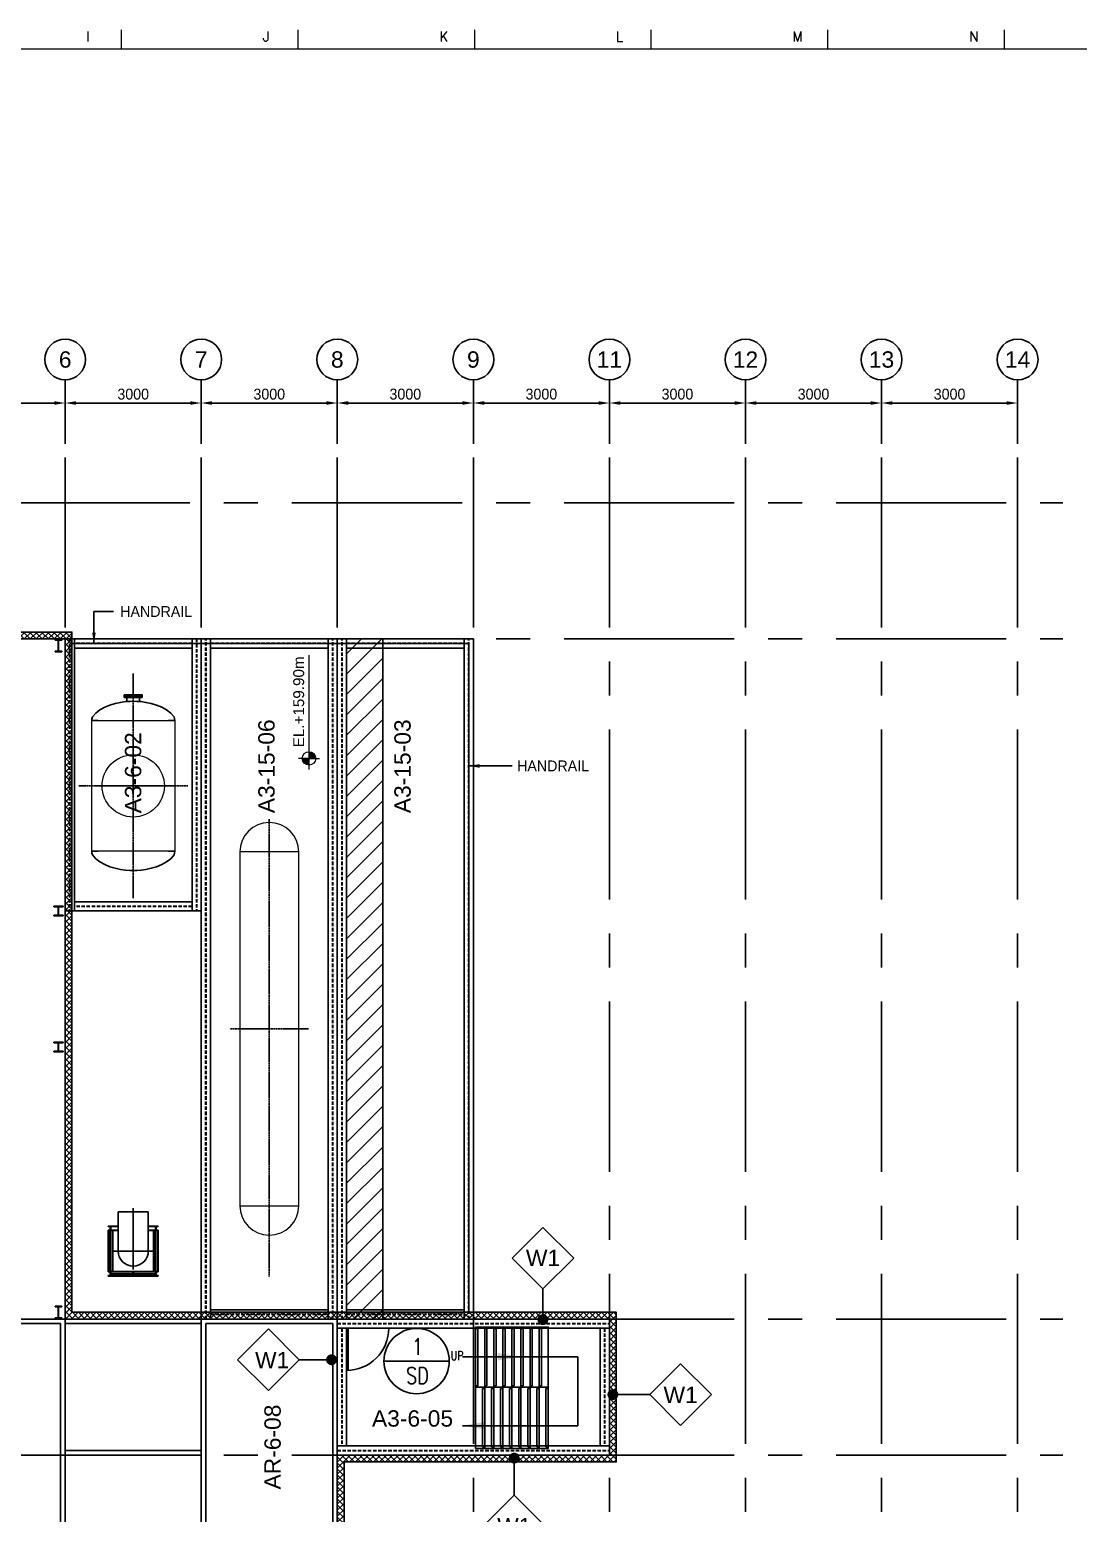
# Model space of a CAD drawing. Header units: millimetres. Extents: x -300 to 383236, y -195106 to -144646.
# Drawn here: x 190508 to 213630, y -177985 to -145269 of the extents above; entities that cross this region are included whole.
import ezdxf
from ezdxf.enums import TextEntityAlignment as Align

# ---------------------------------------------------------------- set-up
doc = ezdxf.new("R2010")
doc.units = ezdxf.units.MM
doc.header["$LTSCALE"] = 60
doc.set_wipeout_variables(frame=1)
for name, pattern in [('CENTER', [2, 1.25, -0.25, 0.25, -0.25]), ('CENTER2', [28.575, 19.05, -3.175, 3.175, -3.175]), ('HIDDEN', [0.375, 0.25, -0.125])]:
    doc.linetypes.add(name, pattern=pattern)
doc.layers.get('Defpoints').update_dxf_attribs({"color": 140})
for name, color, linetype in [('1', 7, 'Continuous'), ('1CEN', 20, 'CENTER'), ('1ST FL_SIDE-WALL', 8, 'Continuous'), ('3', 7, 'Continuous'), ('AA-XXXX-SYMB', 7, 'Continuous'), ('AA-XXXX-TEXT', 3, 'Continuous'), ('C_STEEL', 2, 'Continuous'), ('C_TEXT_01', 2, 'Continuous'), ('C_TEXT_CONTAINER NO', 7, 'Continuous'), ('CENTER', 1, 'CENTER2'), ('CONTAINER', 2, 'Continuous'), ('DIM', 7, 'Continuous'), ('DIM-SCALE', 7, 'Continuous'), ('DOOR', 3, 'Continuous'), ('INI', 11, 'Continuous'), ('STEEL', 3, 'Continuous')]:
    doc.layers.add(name, color=color, linetype=linetype)
for name, color, linetype, lineweight in [('EQUIPMENT', 253, 'Continuous', 0), ('TAN-TIT', 30, 'Continuous', 0), ('TEXT', 3, 'Continuous', 0)]:
    doc.layers.add(name, color=color, linetype=linetype, lineweight=lineweight)
doc.styles.add('ArchiLab', font='')
doc.styles.add('ARCHILAB_ROMANS', font='romans.shx', dxfattribs={"bigfont": 'ghs.shx'})
doc.styles.add('Arial', font='arial.ttf')
doc.styles.add('COM', font='COMPLEX', dxfattribs={"height": 5})
doc.styles.add('GHS', font='romans.shx', dxfattribs={"width": 0.8, "bigfont": 'ghs.shx'})
doc.styles.get("Standard").update_dxf_attribs({"font": 'romans.shx', "width": 0.75, "bigfont": 'whgtxt.shx'})
doc.styles.add('돋움', font='')
doc.styles.get('ArchiLab').set_extended_font_data('Dotum')
doc.styles.get('돋움').set_extended_font_data('Dotum')
doc.linetypes.add('FENCELINE1', pattern='A,1,-0.4,[133,ltypeshp.shx,S=0.4,R=0,X=-0.4,Y=0],-0.4,4', length=5.8)
doc.dimstyles.new('일반도면_0060', dxfattribs={"dimtxt": 240, "dimasz": 240, "dimexe": 60, "dimexo": 300, "dimgap": 75, "dimtad": 1, "dimdec": 0, "dimzin": 0, "dimdsep": 46, "dimtxsty": '돋움', "dimcen": -300, "dimclrd": 7, "dimclre": 7, "dimclrt": 2, "dimadec": 8, "dimazin": 0, "dimtfac": 1, "dimtdec": 0, "dimtix": 1, "dimtmove": 2, "dimatfit": 3, "dimfxl": 1, "dimtolj": 1, "dimtzin": 0, "dimarcsym": 0})

# ---------------------------------------------------------------- blocks, each defined once
blk = doc.blocks.new('A$Ce255f1d5')
h = blk.add_hatch()
h.set_pattern_fill('ANSI31', color=253, scale=100)
h.set_pattern_definition([(45, (-305773.2, -4), (-224.5064, 224.5064), [])])
h.paths.add_polyline_path([(-30141, -29056), (-29341, -29056), (-29341, -14056), (-30141, -14056)])
at = {"color": 253}
for p, q in [((-30141, -29056), (-30141, -14056)), ((-30141, -14056), (-29341, -14056)), ((-29341, -29056), (-29341, -14056)), ((-30141, -29056), (-29341, -29056))]:
    blk.add_line(p, q, dxfattribs=at)
blk = doc.blocks.new('A$C19c986d8')
at = {"color": 253}
for p, q in [((333, 867), (-333, 867)), ((-333, 0), (-333, 867)), ((0, 945), (0, -409)), ((333, 0), (333, 867)), ((-550, 550), (-333, 550)), ((-550, 550), (-550, 540)), ((-550, 540), (-505, 540)), ((-550, 460), (-505, 460)), ((-550, 460), (-550, -460)), ((-550, 450), (-333, 450)), ((-540, -450), (-540, 450)), ((-505, 540), (-505, 460)), ((-500, 550), (-500, -500)), ((-495, 540), (-333, 540)), ((-495, 540), (-495, 460)), ((-495, 460), (-333, 460)), ((-460, -450), (-460, 450)), ((-450, 550), (-450, 540)), ((-450, 460), (-450, -460)), ((333, 550), (550, 550)), ((333, 540), (495, 540)), ((333, 460), (495, 460)), ((333, 450), (550, 450)), ((450, 550), (450, 540)), ((450, 460), (450, -460)), ((460, -450), (460, 450)), ((495, 540), (495, 460)), ((500, 550), (500, -500)), ((505, 540), (550, 540)), ((505, 540), (505, 460)), ((505, 460), (550, 460)), ((540, -450), (540, 450)), ((550, 550), (550, 540)), ((550, 460), (550, -460)), ((-427, 0), (435, 0)), ((257, 0), (-257, 0)), ((0, -257), (0, 257)), ((-550, -450), (550, -450)), ((-550, -460), (-505, -460)), ((-550, -540), (-505, -540)), ((-550, -540), (-550, -550)), ((-550, -550), (550, -550)), ((-505, -460), (-505, -540)), ((-500, -500), (500, -500)), ((-495, -460), (495, -460)), ((-495, -460), (-495, -540)), ((-495, -540), (495, -540)), ((-450, -540), (-450, -550)), ((-50, -450), (-50, -460)), ((-50, -540), (-50, -550)), ((-5, -460), (-5, -540)), ((5, -460), (5, -540)), ((50, -450), (50, -460)), ((50, -540), (50, -550)), ((450, -540), (450, -550)), ((495, -460), (495, -540)), ((505, -460), (550, -460)), ((505, -460), (505, -540)), ((505, -540), (550, -540)), ((550, -540), (550, -550))]:
    blk.add_line(p, q, dxfattribs=at)
blk.add_arc((0, 0), 333, 180, 0, dxfattribs=at)
blk = doc.blocks.new('*D30')
at = {"layer": 'Defpoints', "color": 0, "transparency": 16777216}
for p in [(191291, -153502), (185291, -154702), (191291, -154702)]:
    blk.add_point(p, dxfattribs=at)
at = {"layer": 'DIM-SCALE', "color": 7, "lineweight": -2, "transparency": 16777216}
for p, q in [((185291, -154402), (185291, -153442)), ((185531, -153502), (191051, -153502)), ((191291, -154402), (191291, -153442))]:
    blk.add_line(p, q, dxfattribs=at)
at = {"layer": 'DIM-SCALE', "color": 7, "transparency": 16777216}
for points in [[(185531, -153462), (185531, -153542), (185291, -153502)], [(191051, -153462), (191051, -153542), (191291, -153502)]]:
    blk.add_solid(points, dxfattribs=at)
at = {"layer": 'DIM-SCALE', "color": 2, "transparency": 16777216, "insert": (188291, -153307), "char_height": 240, "attachment_point": 5, "style": '돋움'}
blk.add_mtext('\\A1;6000', dxfattribs=at)
blk = doc.blocks.new('*D31')
at = {"layer": 'Defpoints', "color": 0, "transparency": 16777216}
for p in [(194291, -153502), (191291, -154702), (194291, -154702)]:
    blk.add_point(p, dxfattribs=at)
at = {"layer": 'DIM-SCALE', "color": 7, "lineweight": -2, "transparency": 16777216}
for p, q in [((191291, -154402), (191291, -153442)), ((191531, -153502), (194051, -153502)), ((194291, -154402), (194291, -153442))]:
    blk.add_line(p, q, dxfattribs=at)
at = {"layer": 'DIM-SCALE', "color": 7, "transparency": 16777216}
for points in [[(191531, -153462), (191531, -153542), (191291, -153502)], [(194051, -153462), (194051, -153542), (194291, -153502)]]:
    blk.add_solid(points, dxfattribs=at)
at = {"layer": 'DIM-SCALE', "color": 2, "transparency": 16777216, "insert": (192791, -153307), "char_height": 240, "attachment_point": 5, "style": '돋움'}
blk.add_mtext('\\A1;3000', dxfattribs=at)
blk = doc.blocks.new('*D32')
at = {"layer": 'Defpoints', "color": 0, "transparency": 16777216}
for p in [(197291, -153502), (194291, -154702), (197291, -154702)]:
    blk.add_point(p, dxfattribs=at)
at = {"layer": 'DIM-SCALE', "color": 7, "lineweight": -2, "transparency": 16777216}
for p, q in [((194291, -154402), (194291, -153442)), ((194531, -153502), (197051, -153502)), ((197291, -154402), (197291, -153442))]:
    blk.add_line(p, q, dxfattribs=at)
at = {"layer": 'DIM-SCALE', "color": 7, "transparency": 16777216}
for points in [[(194531, -153462), (194531, -153542), (194291, -153502)], [(197051, -153462), (197051, -153542), (197291, -153502)]]:
    blk.add_solid(points, dxfattribs=at)
at = {"layer": 'DIM-SCALE', "color": 2, "transparency": 16777216, "insert": (195791, -153307), "char_height": 240, "attachment_point": 5, "style": '돋움'}
blk.add_mtext('\\A1;3000', dxfattribs=at)
blk = doc.blocks.new('*D33')
at = {"layer": 'Defpoints', "color": 0, "transparency": 16777216}
for p in [(200291, -153502), (197291, -154702), (200291, -154702)]:
    blk.add_point(p, dxfattribs=at)
at = {"layer": 'DIM-SCALE', "color": 7, "lineweight": -2, "transparency": 16777216}
for p, q in [((197291, -154402), (197291, -153442)), ((197531, -153502), (200051, -153502)), ((200291, -154402), (200291, -153442))]:
    blk.add_line(p, q, dxfattribs=at)
at = {"layer": 'DIM-SCALE', "color": 7, "transparency": 16777216}
for points in [[(197531, -153462), (197531, -153542), (197291, -153502)], [(200051, -153462), (200051, -153542), (200291, -153502)]]:
    blk.add_solid(points, dxfattribs=at)
at = {"layer": 'DIM-SCALE', "color": 2, "transparency": 16777216, "insert": (198791, -153307), "char_height": 240, "attachment_point": 5, "style": '돋움'}
blk.add_mtext('\\A1;3000', dxfattribs=at)
blk = doc.blocks.new('*D34')
at = {"layer": 'Defpoints', "color": 0, "transparency": 16777216}
for p in [(203291, -153502), (200291, -154702), (203291, -154702)]:
    blk.add_point(p, dxfattribs=at)
at = {"layer": 'DIM-SCALE', "color": 7, "lineweight": -2, "transparency": 16777216}
for p, q in [((200291, -154402), (200291, -153442)), ((200531, -153502), (203051, -153502)), ((203291, -154402), (203291, -153442))]:
    blk.add_line(p, q, dxfattribs=at)
at = {"layer": 'DIM-SCALE', "color": 7, "transparency": 16777216}
for points in [[(200531, -153462), (200531, -153542), (200291, -153502)], [(203051, -153462), (203051, -153542), (203291, -153502)]]:
    blk.add_solid(points, dxfattribs=at)
at = {"layer": 'DIM-SCALE', "color": 2, "transparency": 16777216, "insert": (201791, -153307), "char_height": 240, "attachment_point": 5, "style": '돋움'}
blk.add_mtext('\\A1;3000', dxfattribs=at)
blk = doc.blocks.new('*D35')
at = {"layer": 'Defpoints', "color": 0, "transparency": 16777216}
for p in [(206291, -153502), (203291, -154702), (206291, -154702)]:
    blk.add_point(p, dxfattribs=at)
at = {"layer": 'DIM-SCALE', "color": 7, "lineweight": -2, "transparency": 16777216}
for p, q in [((203291, -154402), (203291, -153442)), ((203531, -153502), (206051, -153502)), ((206291, -154402), (206291, -153442))]:
    blk.add_line(p, q, dxfattribs=at)
at = {"layer": 'DIM-SCALE', "color": 7, "transparency": 16777216}
for points in [[(203531, -153462), (203531, -153542), (203291, -153502)], [(206051, -153462), (206051, -153542), (206291, -153502)]]:
    blk.add_solid(points, dxfattribs=at)
at = {"layer": 'DIM-SCALE', "color": 2, "transparency": 16777216, "insert": (204791, -153307), "char_height": 240, "attachment_point": 5, "style": '돋움'}
blk.add_mtext('\\A1;3000', dxfattribs=at)
blk = doc.blocks.new('*D42')
at = {"layer": 'Defpoints', "color": 0, "transparency": 16777216}
for p in [(209291, -153502), (206291, -154702), (209291, -154702)]:
    blk.add_point(p, dxfattribs=at)
at = {"layer": 'DIM-SCALE', "color": 7, "lineweight": -2, "transparency": 16777216}
for p, q in [((206291, -154402), (206291, -153442)), ((206531, -153502), (209051, -153502)), ((209291, -154402), (209291, -153442))]:
    blk.add_line(p, q, dxfattribs=at)
at = {"layer": 'DIM-SCALE', "color": 7, "transparency": 16777216}
for points in [[(206531, -153462), (206531, -153542), (206291, -153502)], [(209051, -153462), (209051, -153542), (209291, -153502)]]:
    blk.add_solid(points, dxfattribs=at)
at = {"layer": 'DIM-SCALE', "color": 2, "transparency": 16777216, "insert": (207791, -153307), "char_height": 240, "attachment_point": 5, "style": '돋움'}
blk.add_mtext('\\A1;3000', dxfattribs=at)
blk = doc.blocks.new('A$C1F841B1D')
blk.add_wipeout([(207, 585), (300, 600), (393, 585), (476, 543), (543, 476), (585, 393), (600, 300), (585, 207), (543, 124), (476, 57), (393, 15), (300, 0), (207, 15), (124, 57), (57, 124), (15, 207), (0, 300), (15, 393), (57, 476), (124, 543)])
at = {"layer": 'AA-XXXX-SYMB'}
blk.add_line((0, 300), (600, 300), dxfattribs=at)
blk.add_circle((300, 300), 300, dxfattribs=at)
at = {"layer": 'AA-XXXX-SYMB', "color": 3, "linetype": 'Continuous', "style": 'ArchiLab'}
for tag, p in [('NO', (308, 358)), ('MARK', (308, 91))]:
    blk.add_attdef(tag, text='', height=150, dxfattribs=at).set_placement(p, align=Align.CENTER)
blk = doc.blocks.new('A$C064809F0')
at = {"layer": 'AA-XXXX-TEXT'}
for p, q in [((475, 566), (1041, 1131)), ((1041, 1131), (1607, 566)), ((1041, 0), (475, 566)), ((1607, 566), (1041, 0))]:
    blk.add_line(p, q, dxfattribs=at)
at = {"layer": 'INI'}
blk.add_line((1041, 0), (475, 566), dxfattribs=at)
at = {"layer": 'AA-XXXX-TEXT', "style": 'ARCHILAB_ROMANS'}
blk.add_attdef('WALLTYPE', text='', height=300, dxfattribs=at).set_placement((1043, 560), align=Align.MIDDLE_CENTER)
blk = doc.blocks.new('15M')
at = {"linetype": 'HIDDEN', "ltscale": 5}
for p, q in [((-110087, -152171), (-95087, -152171)), ((-110087, -152179), (-95087, -152179)), ((-109989, -152276), (-109989, -154870)), ((-109982, -152276), (-109982, -154870)), ((-95192, -152276), (-95192, -154870)), ((-95185, -152276), (-95185, -154870)), ((-110087, -154968), (-95087, -154968)), ((-110087, -154976), (-95087, -154976))]:
    blk.add_line(p, q, dxfattribs=at)
for points in [[(-110087, -152276), (-95087, -152276), (-95087, -152073), (-110087, -152073)], [(-109884, -154870), (-110087, -154870), (-110087, -152276), (-109884, -152276)], [(-95290, -154870), (-95087, -154870), (-95087, -152276), (-95290, -152276)], [(-110087, -154870), (-95087, -154870), (-95087, -155073), (-110087, -155073)]]:
    blk.add_lwpolyline(points, close=True)
blk = doc.blocks.new('6M')
at = {"linetype": 'HIDDEN', "ltscale": 5}
for p, q in [((-110087, -162158), (-104087, -162158)), ((-110087, -162165), (-104087, -162165)), ((-109989, -162263), (-109989, -164857)), ((-109982, -162263), (-109982, -164857)), ((-104192, -162263), (-104192, -164857)), ((-104185, -162263), (-104185, -164857)), ((-110087, -164955), (-104087, -164955)), ((-110087, -164962), (-104087, -164962))]:
    blk.add_line(p, q, dxfattribs=at)
for points in [[(-110087, -162263), (-104087, -162263), (-104087, -162060), (-110087, -162060)], [(-109884, -164857), (-110087, -164857), (-110087, -162263), (-109884, -162263)], [(-104290, -164857), (-104087, -164857), (-104087, -162263), (-104290, -162263)], [(-110087, -164857), (-104087, -164857), (-104087, -165060), (-110087, -165060)]]:
    blk.add_lwpolyline(points, close=True)
blk = doc.blocks.new('A$C7D6F01DD')
at = {"layer": 'C_STEEL', "extrusion": (0, 0, -1)}
for p, q in [((76, -16.5), (224, -16.5)), ((76, -29.5), (76, -16.5)), ((224, -29.5), (76, -29.5)), ((76, -270.5), (224, -270.5)), ((76, -283.5), (76, -270.5)), ((224, -283.5), (76, -283.5)), ((146.19, -29.5), (153.81, -29.5)), ((146.19, -270.5), (146.19, -29.5)), ((153.81, -270.5), (146.19, -270.5)), ((153.81, -29.5), (153.81, -270.5)), ((224, -16.5), (224, -29.5)), ((224, -270.5), (224, -283.5)), ((5898, -21.5), (6102, -21.5)), ((5898, -37.2), (5898, -21.5)), ((6102, -37.2), (5898, -37.2)), ((5898, -262.8), (6102, -262.8)), ((5898, -278.5), (5898, -262.8)), ((6102, -278.5), (5898, -278.5)), ((5995.56, -37.2), (6004.45, -37.2)), ((5995.56, -262.8), (5995.56, -37.2)), ((6004.45, -262.8), (5995.56, -262.8)), ((6004.45, -37.2), (6004.45, -262.8)), ((6102, -21.5), (6102, -37.2)), ((6102, -262.8), (6102, -278.5)), ((8926, -16.5), (9074, -16.5)), ((8926, -29.5), (8926, -16.5)), ((9074, -29.5), (8926, -29.5)), ((8926, -270.5), (9074, -270.5)), ((8926, -283.5), (8926, -270.5)), ((9074, -283.5), (8926, -283.5)), ((8996.19, -29.5), (9003.81, -29.5)), ((8996.19, -270.5), (8996.19, -29.5)), ((9003.81, -270.5), (8996.19, -270.5)), ((9003.81, -29.5), (9003.81, -270.5)), ((9074, -16.5), (9074, -29.5)), ((9074, -270.5), (9074, -283.5)), ((11926, -16.5), (12074, -16.5)), ((11926, -29.5), (11926, -16.5)), ((12074, -29.5), (11926, -29.5)), ((11926, -270.5), (12074, -270.5)), ((11926, -283.5), (11926, -270.5)), ((12074, -283.5), (11926, -283.5)), ((11996.19, -29.5), (12003.81, -29.5)), ((11996.19, -270.5), (11996.19, -29.5)), ((12003.81, -270.5), (11996.19, -270.5)), ((12003.81, -29.5), (12003.81, -270.5)), ((12074, -16.5), (12074, -29.5)), ((12074, -270.5), (12074, -283.5)), ((14926, -16.5), (15074, -16.5)), ((14926, -29.5), (14926, -16.5)), ((15074, -29.5), (14926, -29.5)), ((14926, -270.5), (15074, -270.5)), ((14926, -283.5), (14926, -270.5)), ((15074, -283.5), (14926, -283.5)), ((14996.19, -29.5), (15003.81, -29.5)), ((14996.19, -270.5), (14996.19, -29.5)), ((15003.81, -270.5), (14996.19, -270.5)), ((15003.81, -29.5), (15003.81, -270.5)), ((15074, -16.5), (15074, -29.5)), ((15074, -270.5), (15074, -283.5)), ((17926, -16.5), (18074, -16.5)), ((17926, -29.5), (17926, -16.5)), ((18074, -29.5), (17926, -29.5)), ((17926, -270.5), (18074, -270.5)), ((17926, -283.5), (17926, -270.5)), ((18074, -283.5), (17926, -283.5)), ((17996.19, -29.5), (18003.81, -29.5)), ((17996.19, -270.5), (17996.19, -29.5)), ((18003.81, -270.5), (17996.19, -270.5)), ((18003.81, -29.5), (18003.81, -270.5)), ((18074, -16.5), (18074, -29.5)), ((18074, -270.5), (18074, -283.5)), ((20776, -16.5), (20924, -16.5)), ((20776, -29.5), (20776, -16.5)), ((20924, -29.5), (20776, -29.5)), ((20776, -270.5), (20924, -270.5)), ((20776, -283.5), (20776, -270.5)), ((20924, -283.5), (20776, -283.5)), ((20846.19, -29.5), (20853.81, -29.5)), ((20846.19, -270.5), (20846.19, -29.5)), ((20853.81, -270.5), (20846.19, -270.5)), ((20853.81, -29.5), (20853.81, -270.5)), ((20924, -16.5), (20924, -29.5)), ((20924, -270.5), (20924, -283.5)), ((47.5, -5895), (252.5, -5895)), ((47.5, -5909.2), (47.5, -5895)), ((252.5, -5909.2), (47.5, -5909.2)), ((47.5, -6090.8), (252.5, -6090.8)), ((47.5, -6105), (47.5, -6090.8)), ((252.5, -6105), (47.5, -6105)), ((145.43, -5909.2), (154.57, -5909.2)), ((145.43, -6090.8), (145.43, -5909.2)), ((154.57, -6090.8), (145.43, -6090.8)), ((154.57, -5909.2), (154.57, -6090.8)), ((252.5, -5895), (252.5, -5909.2)), ((252.5, -6090.8), (252.5, -6105)), ((20747.5, -5895), (20952.5, -5895)), ((20747.5, -5909.2), (20747.5, -5895)), ((20952.5, -5909.2), (20747.5, -5909.2)), ((20747.5, -6090.8), (20952.5, -6090.8)), ((20747.5, -6105), (20747.5, -6090.8)), ((20952.5, -6105), (20747.5, -6105)), ((20845.43, -5909.2), (20854.57, -5909.2)), ((20845.43, -6090.8), (20845.43, -5909.2)), ((20854.57, -6090.8), (20845.43, -6090.8)), ((20854.57, -5909.2), (20854.57, -6090.8)), ((20952.5, -5895), (20952.5, -5909.2)), ((20952.5, -6090.8), (20952.5, -6105)), ((47.5, -8895), (252.5, -8895)), ((47.5, -8909.2), (47.5, -8895)), ((252.5, -8909.2), (47.5, -8909.2)), ((47.5, -9090.8), (252.5, -9090.8)), ((47.5, -9105), (47.5, -9090.8)), ((252.5, -9105), (47.5, -9105)), ((145.43, -8909.2), (154.57, -8909.2)), ((145.43, -9090.8), (145.43, -8909.2)), ((154.57, -9090.8), (145.43, -9090.8)), ((154.57, -8909.2), (154.57, -9090.8)), ((252.5, -8895), (252.5, -8909.2)), ((252.5, -9090.8), (252.5, -9105)), ((20747.5, -8895), (20952.5, -8895)), ((20747.5, -8909.2), (20747.5, -8895)), ((20952.5, -8909.2), (20747.5, -8909.2)), ((20747.5, -9090.8), (20952.5, -9090.8)), ((20747.5, -9105), (20747.5, -9090.8)), ((20952.5, -9105), (20747.5, -9105)), ((20845.43, -8909.2), (20854.57, -8909.2)), ((20845.43, -9090.8), (20845.43, -8909.2)), ((20854.57, -9090.8), (20845.43, -9090.8)), ((20854.57, -8909.2), (20854.57, -9090.8)), ((20952.5, -8895), (20952.5, -8909.2)), ((20952.5, -9090.8), (20952.5, -9105)), ((76, -14716.5), (224, -14716.5)), ((76, -14729.5), (76, -14716.5)), ((224, -14716.5), (224, -14729.5)), ((2926, -14716.5), (3074, -14716.5)), ((2926, -14729.5), (2926, -14716.5)), ((3074, -14716.5), (3074, -14729.5)), ((5926, -14716.5), (6074, -14716.5)), ((5926, -14729.5), (5926, -14716.5)), ((6074, -14716.5), (6074, -14729.5)), ((8926, -14716.5), (9074, -14716.5)), ((8926, -14729.5), (8926, -14716.5)), ((9074, -14716.5), (9074, -14729.5)), ((11926, -14716.5), (12074, -14716.5)), ((11926, -14729.5), (11926, -14716.5)), ((12074, -14716.5), (12074, -14729.5)), ((14926, -14716.5), (15074, -14716.5)), ((14926, -14729.5), (14926, -14716.5)), ((15074, -14716.5), (15074, -14729.5)), ((17926, -14716.5), (18074, -14716.5)), ((17926, -14729.5), (17926, -14716.5)), ((18074, -14716.5), (18074, -14729.5)), ((20776, -14716.5), (20924, -14716.5)), ((20776, -14729.5), (20776, -14716.5)), ((20924, -14716.5), (20924, -14729.5)), ((224, -14729.5), (76, -14729.5)), ((76, -14970.5), (224, -14970.5)), ((76, -14983.5), (76, -14970.5)), ((224, -14983.5), (76, -14983.5)), ((146.19, -14729.5), (153.81, -14729.5)), ((146.19, -14970.5), (146.19, -14729.5)), ((153.81, -14970.5), (146.19, -14970.5)), ((153.81, -14729.5), (153.81, -14970.5)), ((224, -14970.5), (224, -14983.5)), ((3074, -14729.5), (2926, -14729.5)), ((2926, -14970.5), (3074, -14970.5)), ((2926, -14983.5), (2926, -14970.5)), ((3074, -14983.5), (2926, -14983.5)), ((2996.19, -14729.5), (3003.81, -14729.5)), ((2996.19, -14970.5), (2996.19, -14729.5)), ((3003.81, -14970.5), (2996.19, -14970.5)), ((3003.81, -14729.5), (3003.81, -14970.5)), ((3074, -14970.5), (3074, -14983.5)), ((6074, -14729.5), (5926, -14729.5)), ((5926, -14970.5), (6074, -14970.5)), ((5926, -14983.5), (5926, -14970.5)), ((6074, -14983.5), (5926, -14983.5)), ((5996.19, -14729.5), (6003.81, -14729.5)), ((5996.19, -14970.5), (5996.19, -14729.5)), ((6003.81, -14970.5), (5996.19, -14970.5)), ((6003.81, -14729.5), (6003.81, -14970.5)), ((6074, -14970.5), (6074, -14983.5)), ((9074, -14729.5), (8926, -14729.5)), ((8926, -14970.5), (9074, -14970.5)), ((8926, -14983.5), (8926, -14970.5)), ((9074, -14983.5), (8926, -14983.5)), ((8996.19, -14729.5), (9003.81, -14729.5)), ((8996.19, -14970.5), (8996.19, -14729.5)), ((9003.81, -14970.5), (8996.19, -14970.5)), ((9003.81, -14729.5), (9003.81, -14970.5)), ((9074, -14970.5), (9074, -14983.5)), ((12074, -14729.5), (11926, -14729.5)), ((11926, -14970.5), (12074, -14970.5)), ((11926, -14983.5), (11926, -14970.5)), ((12074, -14983.5), (11926, -14983.5)), ((11996.19, -14729.5), (12003.81, -14729.5)), ((11996.19, -14970.5), (11996.19, -14729.5)), ((12003.81, -14970.5), (11996.19, -14970.5)), ((12003.81, -14729.5), (12003.81, -14970.5)), ((12074, -14970.5), (12074, -14983.5)), ((15074, -14729.5), (14926, -14729.5)), ((14926, -14970.5), (15074, -14970.5)), ((14926, -14983.5), (14926, -14970.5)), ((15074, -14983.5), (14926, -14983.5)), ((14996.19, -14729.5), (15003.81, -14729.5)), ((14996.19, -14970.5), (14996.19, -14729.5)), ((15003.81, -14970.5), (14996.19, -14970.5)), ((15003.81, -14729.5), (15003.81, -14970.5)), ((15074, -14970.5), (15074, -14983.5)), ((18074, -14729.5), (17926, -14729.5)), ((17926, -14970.5), (18074, -14970.5)), ((17926, -14983.5), (17926, -14970.5)), ((18074, -14983.5), (17926, -14983.5)), ((17996.19, -14729.5), (18003.81, -14729.5)), ((17996.19, -14970.5), (17996.19, -14729.5)), ((18003.81, -14970.5), (17996.19, -14970.5)), ((18003.81, -14729.5), (18003.81, -14970.5)), ((18074, -14970.5), (18074, -14983.5)), ((20924, -14729.5), (20776, -14729.5)), ((20776, -14970.5), (20924, -14970.5)), ((20776, -14983.5), (20776, -14970.5)), ((20924, -14983.5), (20776, -14983.5)), ((20846.19, -14729.5), (20853.81, -14729.5)), ((20846.19, -14970.5), (20846.19, -14729.5)), ((20853.81, -14970.5), (20846.19, -14970.5)), ((20853.81, -14729.5), (20853.81, -14970.5)), ((20924, -14970.5), (20924, -14983.5))]:
    blk.add_line(p, q, dxfattribs=at)
blk = doc.blocks.new('A$C202279AD')
for points in [[(0, 0), (3000, 0), (3000, -6000), (0, -6000)], [(100, -100), (2900, -100), (2900, -5900), (100, -5900)]]:
    blk.add_lwpolyline(points, close=True)
blk = doc.blocks.new('*D125')
at = {"layer": 'Defpoints', "color": 0, "transparency": 16777216}
for p in [(212291, -153502), (209291, -154702), (212291, -154702)]:
    blk.add_point(p, dxfattribs=at)
at = {"layer": 'DIM-SCALE', "color": 7, "lineweight": -2, "transparency": 16777216}
for p, q in [((209291, -154402), (209291, -153442)), ((209531, -153502), (212051, -153502)), ((212291, -154402), (212291, -153442))]:
    blk.add_line(p, q, dxfattribs=at)
at = {"layer": 'DIM-SCALE', "color": 7, "transparency": 16777216}
for points in [[(209531, -153462), (209531, -153542), (209291, -153502)], [(212051, -153462), (212051, -153542), (212291, -153502)]]:
    blk.add_solid(points, dxfattribs=at)
at = {"layer": 'DIM-SCALE', "color": 2, "transparency": 16777216, "insert": (210791, -153307), "char_height": 240, "attachment_point": 5, "style": '돋움'}
blk.add_mtext('\\A1;3000', dxfattribs=at)
blk = doc.blocks.new('BORDER')
at = {"layer": 'TAN-TIT'}
for p, q in [((121784, 164680), (121784, 166122)), ((134763, 164680), (134763, 166122)), ((147741, 164680), (147741, 166122)), ((160720, 164680), (160720, 166122)), ((173699, 164680), (173699, 166122)), ((186677, 164680), (186677, 166122)), ((232823, 164680), (4977, 164680))]:
    blk.add_line(p, q, dxfattribs=at)
at = {"layer": 'TAN-TIT', "style": 'COM'}
for s, p in [('I', (119188, 165257)), ('J', (132167, 165257)), ('K', (145146, 165257)), ('L', (158124, 165257)), ('M', (171103, 165257)), ('M', (171103, 165257)), ('N', (184082, 165257))]:
    blk.add_text(s, height=721, dxfattribs=at).set_placement(p)

msp = doc.modelspace()

# ---------------------------------------------------------------- hatches: boundary and pattern name
at = {"layer": '1ST FL_SIDE-WALL'}
h = msp.add_hatch(dxfattribs=at)
h.set_pattern_fill('ANSI37', color=252, scale=750, angle=-90)
h.set_pattern_definition([(315, (0, 0), (66.29126, 66.29126), []), (45, (0, 0), (-66.29126, 66.29126), [])])
h.paths.add_polyline_path([(212441.2, -179552.1), (197441.2, -179552.1), (197441.2, -176852.2), (203441.2, -176852.2), (203441.2, -173552.1), (191441.2, -173552.1), (191441.2, -158552.1), (191291.2, -158552.1), (161141.2, -158552.1), (161141.2, -173852.1), (167141.2, -173852.1), (167141.2, -179852.1), (197141.2, -179852.1), (197141.2, -185852.1), (212441.2, -185852.1)])
h.paths.add_polyline_path([(167291.2, -179702.1), (167291.2, -173702.1), (161291.2, -173702.1), (161291.2, -158702.1), (191291.2, -158702.1), (191291.2, -173702.1), (203291.2, -173702.1), (203291.2, -176702.2), (197291.2, -176702.1), (197291.2, -179702.1), (212291.2, -179702.1), (212291.2, -185702.1), (197291.2, -185702.1), (197291.2, -179702.1)], flags=16)
at = {"layer": 'TEXT'}
h = msp.add_hatch(color=7, dxfattribs=at)
h.paths.add_polyline_path([(196519.6, -161338.7, 0.4142136), (196667.7, -161486.8), (196667.7, -161338.7)])
h.paths.add_polyline_path([(196667.7, -161190.5), (196667.7, -161338.7), (196815.9, -161338.7, 0.4142136)])

# ---------------------------------------------------------------- linework, layer by layer
for p, q in [((170291.2, -158702.1), (191291.2, -158702.1)), ((191291.2, -158702.1), (191291.2, -173702.1)), ((191291.2, -173702.1), (170291.2, -173702.1)), ((197291.2, -173702.2), (203113.2, -173702.2)), ((200341.2, -173879.7), (200341.2, -174948.7)), ((200391.2, -173909.7), (200341.2, -173909.7)), ((200391.2, -175170.2), (200391.2, -173909.7)), ((200541.2, -173879.7), (200541.2, -175202.2)), ((200591.2, -173909.7), (200541.2, -173909.7)), ((200591.2, -175170.2), (200591.2, -173909.7)), ((200741.2, -173879.7), (200741.2, -175202.2)), ((200791.2, -173909.7), (200741.2, -173909.7)), ((200791.2, -175170.2), (200791.2, -173909.7)), ((200941.2, -173879.7), (200941.2, -175202.2)), ((200991.2, -173909.7), (200941.2, -173909.7)), ((200991.2, -175170.2), (200991.2, -173909.7)), ((201141.2, -173879.7), (201141.2, -175202.2)), ((201191.2, -173909.7), (201141.2, -173909.7)), ((201191.2, -175170.2), (201191.2, -173909.7)), ((201341.2, -173879.7), (201341.2, -175202.2)), ((201391.2, -173909.7), (201341.2, -173909.7)), ((201391.2, -175170.2), (201391.2, -173909.7)), ((201541.2, -173879.7), (201541.2, -175202.2)), ((201591.2, -173909.7), (201541.2, -173909.7)), ((201591.2, -175170.2), (201591.2, -173909.7)), ((201741.2, -173879.7), (201741.2, -175202.2)), ((201791.2, -173909.7), (201741.2, -173909.7)), ((201791.2, -175170.2), (201791.2, -173909.7)), ((202598.2, -174533.2), (200050.1, -174533.2)), ((202598.2, -176052.2), (202598.2, -174533.2)), ((200391.2, -175170.2), (200341.2, -175170.2)), ((200391.2, -175170.2), (200341.2, -175170.2)), ((200491.2, -176520.2), (200491.2, -175232.2)), ((200491.2, -175232.2), (200541.2, -175232.2)), ((200491.2, -175232.2), (200541.2, -175232.2)), ((200591.2, -175170.2), (200541.2, -175170.2)), ((200591.2, -175170.2), (200541.2, -175170.2)), ((200541.2, -175202.2), (200541.2, -176552.2)), ((200691.2, -176520.2), (200691.2, -175232.2)), ((200691.2, -175232.2), (200741.2, -175232.2)), ((200691.2, -175232.2), (200741.2, -175232.2)), ((200791.2, -175170.2), (200741.2, -175170.2)), ((200791.2, -175170.2), (200741.2, -175170.2)), ((200741.2, -175202.2), (200741.2, -176552.2)), ((200891.2, -176520.2), (200891.2, -175232.2)), ((200891.2, -175232.2), (200941.2, -175232.2)), ((200891.2, -175232.2), (200941.2, -175232.2)), ((200991.2, -175170.2), (200941.2, -175170.2)), ((200991.2, -175170.2), (200941.2, -175170.2)), ((200941.2, -175202.2), (200941.2, -176552.2)), ((201091.2, -176520.2), (201091.2, -175232.2)), ((201091.2, -175232.2), (201141.2, -175232.2)), ((201091.2, -175232.2), (201141.2, -175232.2)), ((201191.2, -175170.2), (201141.2, -175170.2)), ((201191.2, -175170.2), (201141.2, -175170.2)), ((201141.2, -175202.2), (201141.2, -176552.2)), ((201291.2, -176520.2), (201291.2, -175232.2)), ((201291.2, -175232.2), (201341.2, -175232.2)), ((201291.2, -175232.2), (201341.2, -175232.2)), ((201391.2, -175170.2), (201341.2, -175170.2)), ((201391.2, -175170.2), (201341.2, -175170.2)), ((201341.2, -175202.2), (201341.2, -176552.2)), ((201491.2, -176520.2), (201491.2, -175232.2)), ((201491.2, -175232.2), (201541.2, -175232.2)), ((201491.2, -175232.2), (201541.2, -175232.2)), ((201591.2, -175170.2), (201541.2, -175170.2)), ((201591.2, -175170.2), (201541.2, -175170.2)), ((201541.2, -175202.2), (201541.2, -176552.2)), ((201691.2, -176520.2), (201691.2, -175232.2)), ((201691.2, -175232.2), (201741.2, -175232.2)), ((201691.2, -175232.2), (201741.2, -175232.2)), ((201791.2, -175170.2), (201741.2, -175170.2)), ((201791.2, -175170.2), (201741.2, -175170.2)), ((201741.2, -175202.2), (201741.2, -176552.2)), ((201891.2, -176520.2), (201891.2, -175232.2)), ((201891.2, -175232.2), (201941.2, -175232.2)), ((201891.2, -175232.2), (201941.2, -175232.2)), ((200341.2, -175552.2), (200341.2, -176552.2)), ((201941.2, -175483.2), (201941.2, -176552.2)), ((200050.1, -176052.2), (202598.2, -176052.2)), ((200491.2, -176520.2), (200541.2, -176520.2)), ((200691.2, -176520.2), (200741.2, -176520.2)), ((200891.2, -176520.2), (200941.2, -176520.2)), ((201091.2, -176520.2), (201141.2, -176520.2)), ((201291.2, -176520.2), (201341.2, -176520.2)), ((201491.2, -176520.2), (201541.2, -176520.2)), ((201691.2, -176520.2), (201741.2, -176520.2)), ((201891.2, -176520.2), (201941.2, -176520.2))]:
    msp.add_line(p, q)
for points in [[(191291.2, -158702.1), (194291.2, -158702.1), (194291.2, -173702.1), (191291.2, -173702.1)], [(194291.2, -158702.1), (197291.2, -158702.1), (197291.2, -173702.1), (194291.2, -173702.1)], [(191291.2, -173802.1), (191291.2, -173702.1), (194291.2, -173702.1), (194291.2, -173802.1)], [(200341.2, -175202.2), (201941.2, -175202.2), (201941.2, -173879.7), (200341.2, -173879.7)], [(200341.2, -176552.2), (201941.2, -176552.2), (201941.2, -175202.2), (200341.2, -175202.2)], [(191291.2, -176702.1), (191291.2, -176602.1), (194291.2, -176602.1), (194291.2, -176702.1)]]:
    msp.add_lwpolyline(points, close=True)
msp.add_lwpolyline([(203291.2, -173702.2), (203291.2, -176702.2), (197291.2, -176702.2), (197291.2, -173702.2)])
for points in [[(200824.2, -174616.6), (200824.2, -174449.9), (201324.2, -174533.2)], [(200550.1, -176135.6), (200550.1, -175968.9), (200050.1, -176052.2)]]:
    msp.add_solid(points)
at = {"layer": '1CEN', "color": 1, "ltscale": 50}
for p, q in [((191291.2, -154702.1), (191291.2, -186702.1)), ((194291.2, -154702.1), (194291.2, -186702.1)), ((197291.2, -154702.1), (197291.2, -186702.1)), ((200291.2, -154702.1), (200291.2, -186702.1)), ((203291.2, -154702.1), (203291.2, -186702.1)), ((206291.2, -154702.1), (206291.2, -186702.1)), ((209291.2, -154702.1), (209291.2, -186702.1)), ((212291.2, -154702.1), (212291.2, -186702.1)), ((160291.2, -155702.1), (213291.2, -155702.1)), ((160291.2, -158702.1), (213291.2, -158702.1)), ((160291.2, -173702.1), (213291.2, -173702.1)), ((160291.2, -176702.1), (213291.2, -176702.1))]:
    msp.add_line(p, q, dxfattribs=at)
at = {"layer": '1ST FL_SIDE-WALL', "color": 3}
msp.add_line((197141.2, -173552.1), (197141.2, -173552.1), dxfattribs=at)
for points in [[(197141.2, -185852.1), (197141.2, -179852.1), (167141.2, -179852.1), (167141.2, -173852.1), (161141.2, -173852.1), (161141.2, -158552.1), (191291.2, -158552.1)], [(191291.2, -158702.1), (161291.2, -158702.1), (161291.2, -173702.1), (167291.2, -173702.1), (167291.2, -179702.1), (197291.2, -179702.1)]]:
    msp.add_lwpolyline(points, dxfattribs=at)
at = {"layer": 'CENTER', "ltscale": 0.001}
for p, q in [((195791.2, -172761.6), (195791.2, -161842.6)), ((194924.2, -167302.1), (196658.2, -167302.1))]:
    msp.add_line(p, q, dxfattribs=at)
at = {"layer": 'DIM'}
for p, q in [((191291.2, -152992.1), (191291.2, -153442.1)), ((194291.2, -152992.1), (194291.2, -153442.1)), ((197291.2, -152992.1), (197291.2, -153442.1)), ((200291.2, -152992.1), (200291.2, -153442.1)), ((203291.2, -152992.1), (203291.2, -153442.1)), ((206291.2, -152992.1), (206291.2, -153442.1)), ((209291.2, -152992.1), (209291.2, -153442.1)), ((212291.2, -152992.1), (212291.2, -153442.1))]:
    msp.add_line(p, q, dxfattribs=at)
for centre in [(191291.2, -152542.1), (194291.2, -152542.1), (197291.2, -152542.1), (200291.2, -152542.1), (203291.2, -152542.1), (206291.2, -152542.1), (209291.2, -152542.1), (212291.2, -152542.1)]:
    msp.add_circle(centre, 450, dxfattribs=at)
at = {"layer": 'DOOR'}
msp.add_line((197534.2, -173905.2), (197534.2, -174834.4), dxfattribs=at)
msp.add_lwpolyline([(197494.2, -173905.2), (197494.2, -174835.2, 0.4142136), (198424.2, -173905.2, 0.4142136)], format="xyb", dxfattribs=at)
at = {"layer": 'EQUIPMENT', "lineweight": -3}
msp.add_lwpolyline([(192595.1, -159936.6), (192595.1, -159992.3), (192987.3, -159992.3), (192987.3, -159936.6)], close=True, dxfattribs=at)
for points in [[(192987.3, -159964.4), (192595.1, -159964.4)], [(192650.8, -160085.9), (192650.8, -159992.3)], [(192869.5, -160081.3), (192791.7, -160079.4), (192713.8, -160081.3)], [(192713.8, -160080.3), (192791.7, -160079.4), (192869.5, -160080.3)], [(192931.7, -160085.9), (192931.7, -159992.3)], [(191891.1, -160424.3), (191880.9, -160463.2), (191877.2, -160502.1), (192019, -160502.1)], [(193692.3, -160424.3), (193702.5, -160463.2), (193706.2, -160502.1), (193564.3, -160502.1)], [(191891.1, -163465), (191880.9, -163426.1), (191877.2, -163387.1), (192019, -163387.1)], [(193692.3, -163465), (193702.5, -163426.1), (193706.2, -163387.1), (193564.3, -163387.1)], [(192713.8, -163808.9), (192791.7, -163809.9), (192869.5, -163808.9)]]:
    msp.add_lwpolyline(points, dxfattribs=at)
at = {"layer": 'EQUIPMENT'}
msp.add_lwpolyline([(196441.2, -163402.1), (195141.2, -163402.1), (195141.2, -171202.1), (196441.2, -171202.1)], close=True, dxfattribs=at)
for centre, start, end in [((195791.2, -163402.1), 0, 180), ((195791.2, -171202.1), 180, 0)]:
    msp.add_arc(centre, 650, start, end, dxfattribs=at)
at = {"layer": 'EQUIPMENT', "lineweight": -3}
for points in [[(192713.8, -160080.3), (192479.5, -160088.2), (192060.4, -160178.2), (191891.1, -160424.3)], [(192869.5, -160080.3), (193103.8, -160088.2), (193522.9, -160178.2), (193692.3, -160424.3)], [(192713.8, -163808.9), (192479.5, -163801), (192060.4, -163711.1), (191891.1, -163465)], [(192869.5, -163808.9), (193103.8, -163801), (193522.9, -163711.1), (193692.3, -163465)]]:
    msp.add_open_spline(points, degree=3, dxfattribs=at)
at = {"layer": 'TEXT', "color": 7}
for p, q in [((196667.7, -161581.1), (196667.7, -159065.5)), ((196667.7, -161338.7), (196439, -161338.7)), ((196815.9, -161338.7), (196519.6, -161338.7)), ((196667.7, -161338.7), (196896.5, -161338.7))]:
    msp.add_line(p, q, dxfattribs=at)
msp.add_circle((196667.7, -161338.7), 148.1, dxfattribs=at)

# ---------------------------------------------------------------- block references
for name, p in [('A$Ce255f1d5', (227632.6, -144646.1)), ('A$C19c986d8', (192791.2, -172202.1)), ('A$C202279AD', (188291.2, -173702.1)), ('A$C202279AD', (194291.2, -173702.1))]:
    msp.add_blockref(name, p)
at = {"layer": 'AA-XXXX-SYMB'}
ref = msp.add_blockref('A$C064809F0', (200575.2, -171679.8), dxfattribs=dict(at, xscale=-1.2, yscale=1.2, zscale=1.2, rotation=180))
ref.add_attrib('WALLTYPE', 'W1', dxfattribs={"layer": 'AA-XXXX-TEXT', "height": 360, "style": 'Arial'}).set_placement((201826.7, -172353.3), align=Align.MIDDLE_CENTER)
ref = msp.add_blockref('A$C064809F0', (197020.4, -175277.7), dxfattribs=dict(at, xscale=-1.2, yscale=1.2, zscale=1.2))
ref.add_attrib('WALLTYPE', 'W1', dxfattribs={"layer": 'AA-XXXX-TEXT', "height": 360, "style": 'Arial'}).set_placement((195855.1, -174605.7), align=Align.MIDDLE_CENTER)
ref = msp.add_blockref('A$C064809F0', (203610.7, -176045.5), dxfattribs=dict(at, xscale=1.2, yscale=1.2, zscale=1.2))
ref.add_attrib('WALLTYPE', 'W1', dxfattribs={"layer": 'AA-XXXX-TEXT', "height": 360, "style": 'Arial'}).set_placement((204862.2, -175373.5), align=Align.MIDDLE_CENTER)
ref = msp.add_blockref('A$C064809F0', (199942.4, -178939.3), dxfattribs=dict(at, xscale=1.2, yscale=1.2, zscale=1.2))
ref.add_attrib('WALLTYPE', 'W1', dxfattribs={"layer": 'AA-XXXX-TEXT', "height": 360, "style": 'Arial'}).set_placement((201193.9, -178267.2), align=Align.MIDDLE_CENTER)
at = {"layer": 'TEXT'}
msp.add_blockref('A$C7D6F01DD', (170291.2, -158702.1), dxfattribs=at)

# ---------------------------------------------------------------- texts
at = {"insert": (199792.9, -174406.6), "char_height": 200, "attachment_point": 1}
msp.add_mtext_dynamic_manual_height_columns('UP', width=2329.977, gutter_width=1, heights=[0], dxfattribs=at)
at = {"layer": 'C_TEXT_01', "color": 7, "style": 'Arial'}
msp.add_text('EL.+159.90m', height=240, rotation=90, dxfattribs=at).set_placement((196439.5, -160091.7), align=Align.MIDDLE)
at = {"layer": 'DIM-SCALE', "color": 2, "char_height": 240, "attachment_point": 4, "style": '돋움'}
for insert in [(192504.6, -158099.4), (201255.1, -161503.8)]:
    msp.add_mtext('\\A1;HANDRAIL', dxfattribs=dict(at, insert=insert))
at = {"layer": 'TEXT', "color": 3, "linetype": 'Continuous', "style": 'Arial'}
for s, p in [('6', (191291.2, -152542.1)), ('7', (194291.2, -152542.1)), ('8', (197291.2, -152542.1)), ('9', (200291.2, -152542.1)), ('11', (203291.2, -152542.1)), ('12', (206291.2, -152542.1)), ('13', (209291.2, -152542.1)), ('14', (212291.2, -152542.1))]:
    msp.add_text(s, height=360, dxfattribs=at).set_placement(p, align=Align.MIDDLE)

# ---------------------------------------------------------------- dimensions: what is measured, and where the dimension line sits
at = {"layer": 'DIM-SCALE'}
for base, p1, p2, picture, middle in [((191291.2, -153502.1), (185291.2, -154702.1), (191291.2, -154702.1), '*D30', (188291.2, -153307)), ((194291.2, -153502.1), (191291.2, -154702.1), (194291.2, -154702.1), '*D31', (192791.2, -153307)), ((197291.2, -153502.1), (194291.2, -154702.1), (197291.2, -154702.1), '*D32', (195791.2, -153307)), ((200291.2, -153502.1), (197291.2, -154702.1), (200291.2, -154702.1), '*D33', (198791.2, -153307)), ((203291.2, -153502.1), (200291.2, -154702.1), (203291.2, -154702.1), '*D34', (201791.2, -153307)), ((206291.2, -153502.1), (203291.2, -154702.1), (206291.2, -154702.1), '*D35', (204791.2, -153307)), ((209291.2, -153502.1), (206291.2, -154702.1), (209291.2, -154702.1), '*D42', (207791.2, -153307)), ((212291.2, -153502.1), (209291.2, -154702.1), (212291.2, -154702.1), '*D125', (210791.2, -153307))]:
    dim = msp.add_linear_dim(base=base, p1=p1, p2=p2, dimstyle='일반도면_0060', dxfattribs=at)
    dim.commit()
    dim.dimension.update_dxf_attribs({"geometry": picture, "text_midpoint": middle})

# ---------------------------------------------------------------- leaders
at = {"layer": 'AA-XXXX-SYMB', "color": 3}
for points in [[(201824.3, -173715.4), (201824.3, -173037.4)], [(197163.8, -174598.9), (196450.2, -174598.9)], [(203367.3, -175366.7), (204180.9, -175366.7)], [(201191.4, -176768), (201191.4, -177581.6)]]:
    msp.add_leader(points, dimstyle='일반도면_0060', override={"dimexo": 0, "dimldrblk": 'Dot'}, dxfattribs=at)
at = {"layer": 'DIM-SCALE'}
for points in [[(191925.4, -158803.6), (191925.4, -158099.4), (192354.6, -158099.4)], [(200189.7, -161503.8), (201150.1, -161503.8)]]:
    msp.add_leader(points, dimstyle='일반도면_0060', dxfattribs=at)

# ---------------------------------------------------------------- next in the draw order: wipeouts: each hides what was drawn before it
for points in [[(199041, -162672.9), (199041, -160375.5), (198421.4, -160375.5), (198421.4, -162672.9)], [(197929, -176205.4), (199878.6, -176205.4), (199878.6, -175585.8), (197929, -175585.8)]]:
    msp.add_wipeout(points).dxf.layer = 'C_TEXT_CONTAINER NO'

# ---------------------------------------------------------------- next in the draw order: linework, layer by layer
at = {"layer": 'CONTAINER', "const_width": 10}
for points in [[(200291.2, -158702.1), (197291.2, -158702.1), (197291.2, -173702.1), (200291.2, -173702.1)], [(197294, -173702.2), (203291.2, -173702.2), (203291.2, -176702.2), (197294, -176702.2)]]:
    msp.add_lwpolyline(points, close=True, dxfattribs=at)

# ---------------------------------------------------------------- next in the draw order: block references
at = {"rotation": 90}
msp.add_blockref('15M', (45217.8, -63615.1), dxfattribs=at)

# ---------------------------------------------------------------- next in the draw order: texts
at = {"layer": 'C_TEXT_CONTAINER NO', "color": 3, "style": 'Arial'}
msp.add_text('A3-15-03', height=360, rotation=90, dxfattribs=at).set_placement((198728.9, -161512.1), align=Align.MIDDLE_CENTER)
msp.add_text('A3-6-05', height=360, dxfattribs=at).set_placement((198950, -175893.3), align=Align.MIDDLE_CENTER)

# ---------------------------------------------------------------- next in the draw order: block references
at = {"layer": 'AA-XXXX-SYMB', "linetype": 'Continuous'}
ref = msp.add_blockref('A$C1F841B1D', (198320.2, -175347.9), dxfattribs=dict(at, xscale=2.4, yscale=2.4, zscale=2.4))
ref.add_attrib('NO', '1', dxfattribs={"layer": 'STEEL', "linetype": 'Continuous', "height": 360, "style": 'GHS', "width": 0.8}).set_placement((199058.8, -174489.2), align=Align.CENTER)
ref.add_attrib('MARK', 'SD', dxfattribs={"layer": 'STEEL', "linetype": 'Continuous', "height": 360, "style": 'GHS', "width": 0.8}).set_placement((199059.8, -175128.4), align=Align.CENTER)

# ---------------------------------------------------------------- next in the draw order: linework, layer by layer
at = {"layer": '1ST FL_SIDE-WALL', "color": 3}
for points in [[(191291.2, -158552.1), (191441.2, -158552.1), (191441.2, -173552.1), (203441.2, -173552.1), (203441.2, -176852.2), (197441.2, -176852.2), (197441.2, -179552.1), (212441.2, -179552.1)], [(197291.2, -179702.1), (212291.2, -179702.1), (212291.2, -185702.1), (197291.2, -185702.1), (197291.2, -176702.1), (203291.2, -176702.2), (203291.2, -173702.1), (191291.2, -173702.1), (191291.2, -158702.1)]]:
    msp.add_lwpolyline(points, dxfattribs=at)

# ---------------------------------------------------------------- next in the draw order: block references
msp.add_blockref('6M', (307378.3, -11642.2))

# ---------------------------------------------------------------- next in the draw order: wipeouts: each hides what was drawn before it
for points in [[(193101, -162676.9), (193101, -160727.3), (192481.4, -160727.3), (192481.4, -162676.9)], [(196175.5, -177684.2), (196175.5, -175389.1), (195555.9, -175389.1), (195555.9, -177684.2)]]:
    msp.add_wipeout(points).dxf.layer = 'C_TEXT_CONTAINER NO'

# ---------------------------------------------------------------- next in the draw order: linework, layer by layer
at = {"layer": '3', "color": 2, "linetype": 'FENCELINE1'}
msp.add_lwpolyline([(191441.2, -158803.6), (200189.7, -158803.6), (200189.7, -173552.1)], dxfattribs=at)
at = {"layer": 'CENTER', "ltscale": 0.001}
for p, q in [((192791.7, -164423.8), (192791.7, -159465.5)), ((191591.4, -161944.6), (193992, -161944.6)), ((193658.7, -161944.6), (191924.7, -161944.6))]:
    msp.add_line(p, q, dxfattribs=at)
at = {"layer": 'CONTAINER', "const_width": 10}
msp.add_lwpolyline([(191291.2, -158702.1), (194291.2, -158702.1), (194291.2, -164702.1), (191291.2, -164702.1)], close=True, dxfattribs=at)
at = {"layer": 'EQUIPMENT'}
msp.add_lwpolyline([(191877.2, -163387.1), (191877.2, -160502.1), (193706.2, -160502.1), (193706.2, -163387.1)], close=True, dxfattribs=at)
msp.add_circle((192791.7, -161944.6), 686, dxfattribs=at)

# ---------------------------------------------------------------- next in the draw order: block references
at = {"rotation": 270}
msp.add_blockref('6M', (356351.2, -268789.2), dxfattribs=at)

# ---------------------------------------------------------------- next in the draw order: texts
at = {"layer": 'C_TEXT_CONTAINER NO', "color": 3, "style": 'Arial'}
for s, p in [('A3-6-02', (192788.9, -161656)), ('AR-6-08', (195863.4, -176523.4))]:
    msp.add_text(s, height=360, rotation=90, dxfattribs=at).set_placement(p, align=Align.MIDDLE_CENTER)

# ---------------------------------------------------------------- next in the draw order: wipeouts: each hides what was drawn before it
msp.add_wipeout([(196041, -162672.9), (196041, -160375.5), (195421.4, -160375.5), (195421.4, -162672.9)]).dxf.layer = 'C_TEXT_CONTAINER NO'

# ---------------------------------------------------------------- next in the draw order: block references
at = {"rotation": 90}
msp.add_blockref('15M', (42217.8, -63615.1), dxfattribs=at)
at = {"layer": '1', "xscale": 0.3, "yscale": 0.3, "zscale": 0.3}
msp.add_blockref('BORDER', (155998.1, -195106.1), dxfattribs=at)

# ---------------------------------------------------------------- next in the draw order: texts
at = {"layer": 'C_TEXT_CONTAINER NO', "color": 3, "style": 'Arial'}
msp.add_text('A3-15-06', height=360, rotation=90, dxfattribs=at).set_placement((195728.9, -161512.1), align=Align.MIDDLE_CENTER)

doc.saveas('drawing.dxf')
